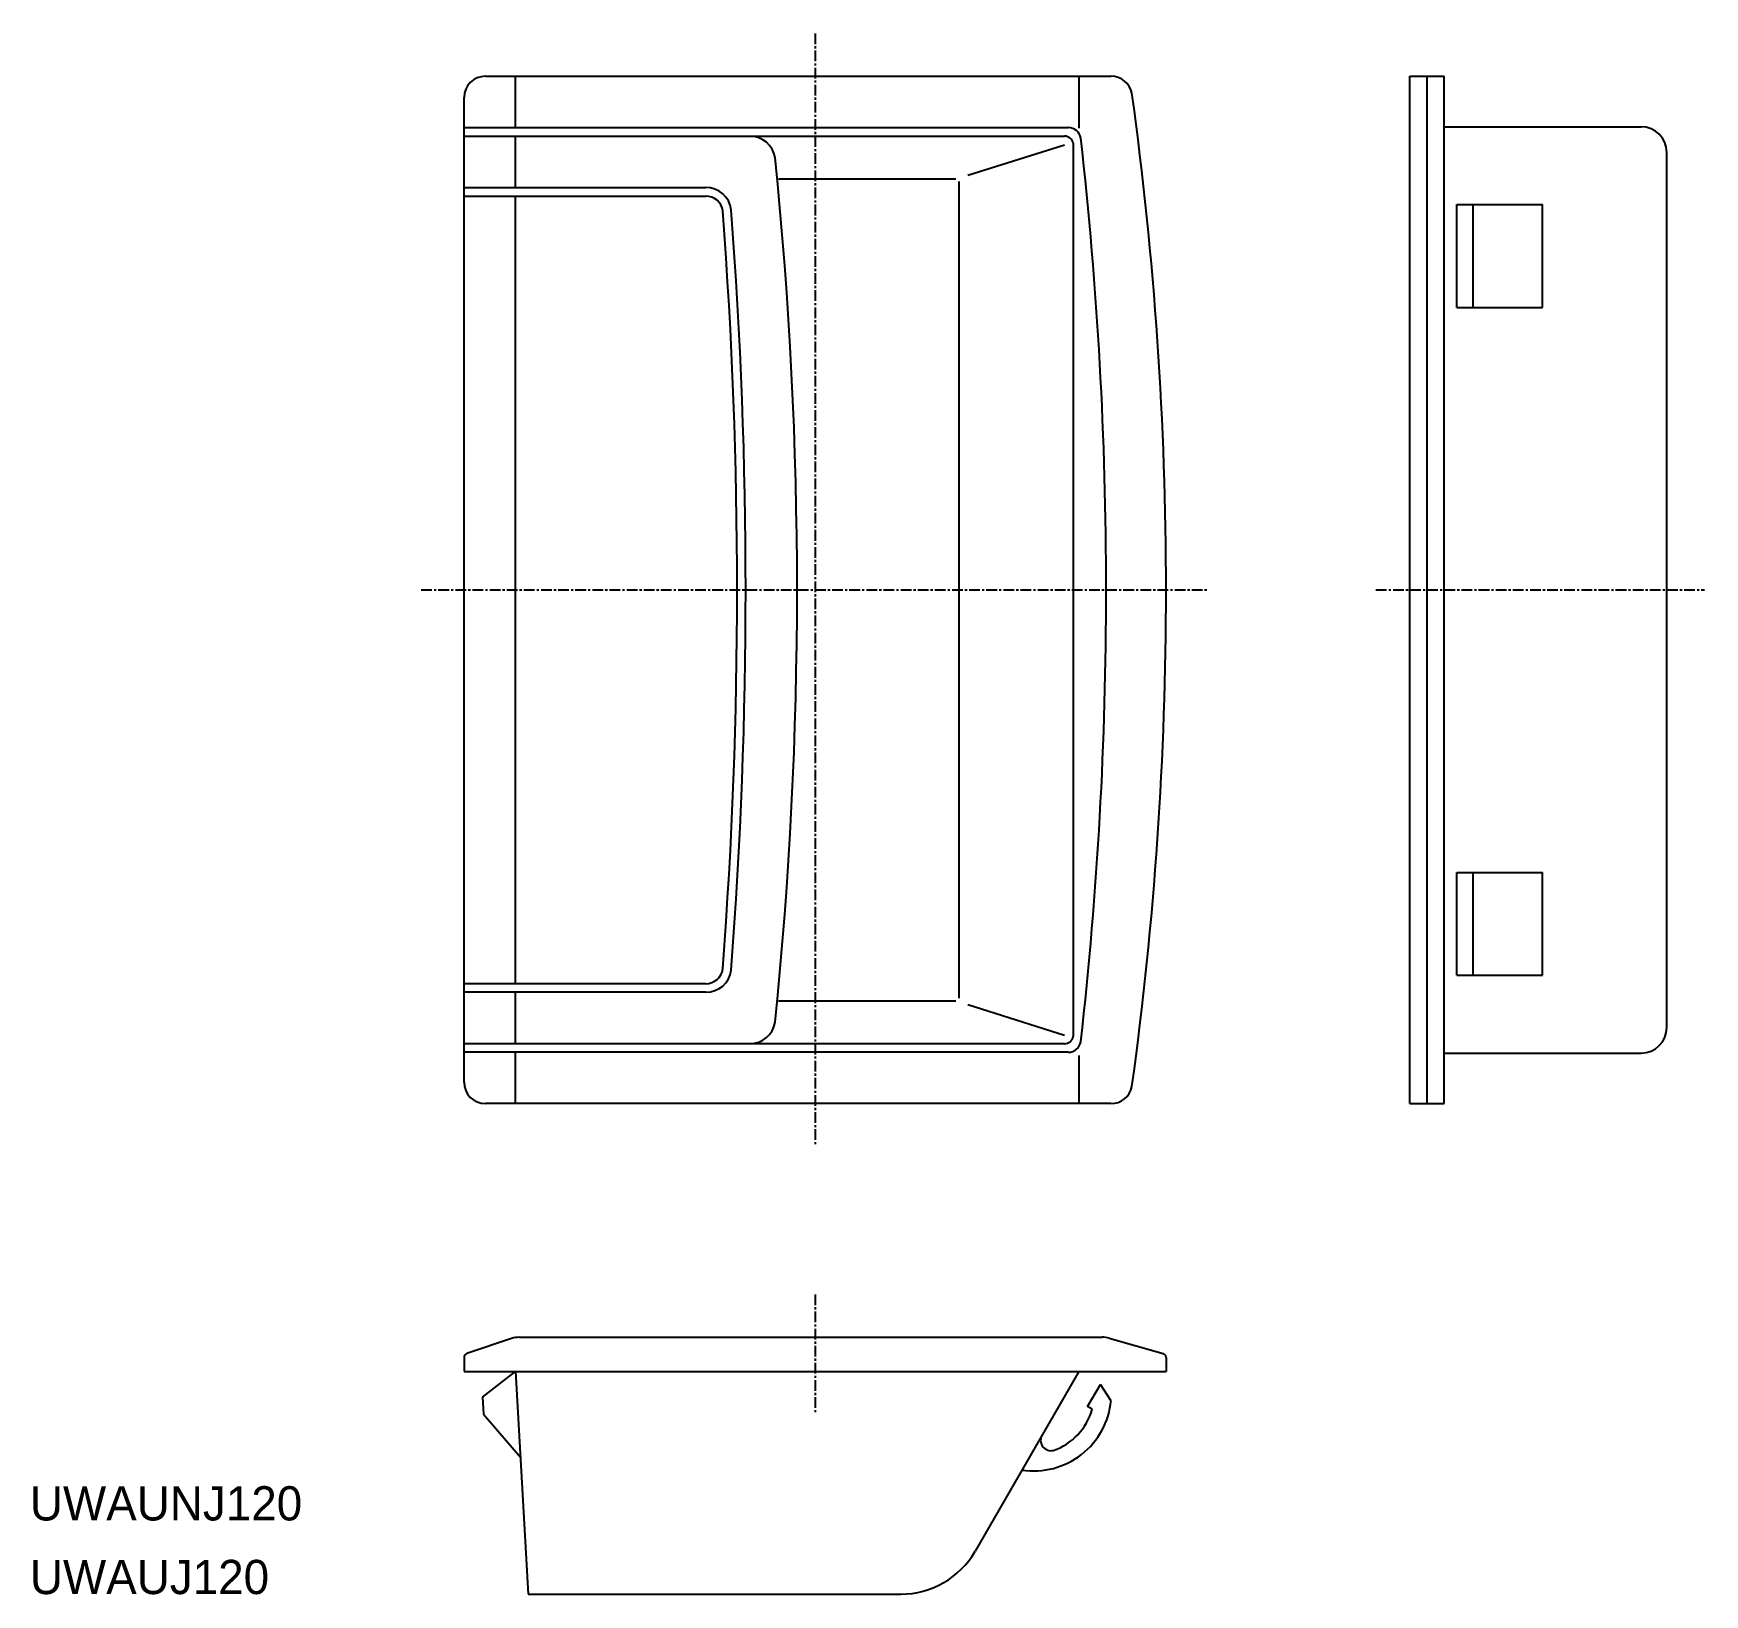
# Model space of a CAD drawing. Extents: x 0 to 196, y 0 to 182.
import ezdxf

# ---------------------------------------------------------------- set-up
doc = ezdxf.new("R2010")
doc.units = 0
doc.linetypes.add('CENTER', pattern=[2, 1.25, -0.25, 0.25, -0.25])
doc.layers.get('0').update_dxf_attribs({"linetype": 'CONTINUOUS'})
doc.layers.add('CENTER', color=1, linetype='CENTER')

msp = doc.modelspace()

# ---------------------------------------------------------------- linework, layer by layer
at = {"color": 7, "linetype": 'CONTINUOUS'}
for p, q in [((53.2, 177.29), (126.26, 177.29)), ((56.7, 171.29), (56.7, 177.29)), ((122.5, 177.29), (122.5, 171.23)), ((161.17, 177.29), (165.17, 177.29)), ((161.17, 57.29), (161.17, 177.29)), ((163.17, 57.29), (163.17, 177.29)), ((165.17, 57.29), (165.17, 177.29)), ((50.7, 59.79), (50.7, 174.79)), ((50.7, 171.29), (121.27, 171.29)), ((50.7, 170.29), (120.85, 170.29)), ((56.7, 164.29), (56.7, 170.29)), ((165.17, 171.39), (188.17, 171.39)), ((109.54, 165.73), (120.85, 169.29)), ((121.83, 169.47), (121.83, 65.11)), ((191.17, 66.19), (191.17, 168.39)), ((50.7, 164.29), (78.94, 164.29)), ((87.44, 165.29), (108.13, 165.29)), ((108.5, 164.98), (108.5, 69.6)), ((50.7, 163.29), (78.94, 163.29)), ((56.7, 71.29), (56.7, 163.29)), ((166.67, 162.29), (176.67, 162.29)), ((166.67, 150.29), (166.67, 162.29)), ((168.54, 150.29), (168.54, 162.29)), ((176.67, 150.29), (176.67, 162.29)), ((166.67, 150.29), (176.67, 150.29)), ((166.67, 84.29), (176.67, 84.29)), ((166.67, 72.29), (166.67, 84.29)), ((168.54, 72.29), (168.54, 84.29)), ((176.67, 72.29), (176.67, 84.29)), ((166.67, 72.29), (176.67, 72.29)), ((78.94, 71.29), (50.7, 71.29)), ((78.94, 70.29), (50.7, 70.29)), ((56.7, 64.29), (56.7, 70.29)), ((87.44, 69.29), (108.13, 69.29)), ((109.54, 68.86), (120.85, 65.29)), ((120.85, 64.29), (50.7, 64.29)), ((121.27, 63.29), (50.7, 63.29)), ((56.7, 57.29), (56.7, 63.29)), ((122.5, 62.92), (122.5, 57.29)), ((165.17, 63.19), (188.17, 63.19)), ((126.26, 57.29), (53.2, 57.29)), ((161.17, 57.29), (165.17, 57.29)), ((56.24, 29.85), (51.04, 28.11)), ((57.19, 30), (125.23, 30)), ((126.04, 29.89), (132.34, 28.1)), ((50.7, 27.64), (50.7, 26)), ((132.7, 27.62), (132.7, 26)), ((50.7, 26), (132.7, 26)), ((52.87, 23), (56.7, 26)), ((56.7, 26), (58.2, 0)), ((122.5, 26), (110.39, 5)), ((123.53, 21.9), (125.03, 24.5)), ((126.26, 22.63), (125.03, 24.5)), ((52.87, 23), (52.98, 21)), ((124.05, 21.6), (123.53, 21.9)), ((52.98, 21), (57.28, 16)), ((58.2, 0), (101.72, 0))]:
    msp.add_line(p, q, dxfattribs=at)
for centre, radius, start, end in [((53.2, 174.79), 2.5, 90, 180), ((126.26, 174.79), 2.5, 11.9909, 90), ((-290.82, 117.29), 423.52, 352.1261, 7.8739), ((84.08, 167.29), 3, 9.5941, 90), ((120.85, 169.29), 1, 10.1832, 90), ((121.27, 169.79), 1.5, 10.3152, 90), ((-346.5, 117.29), 472.2, 353.5837, 6.4163), ((188.17, 168.39), 3, 0, 90), ((-409.86, 117.29), 499.46, 354.197, 5.803), ((78.94, 161.29), 3, 7.9281, 90), ((78.94, 161.29), 2, 7.9281, 90), ((-500.9, 117.29), 583.5, 355.64825, 4.35175), ((-500.23, 117.29), 583.83, 355.63713, 4.36287), ((78.94, 73.29), 2, 270, 352.0719), ((78.94, 73.29), 3, 270, 352.0719), ((84.08, 67.29), 3, 270, 350.4059), ((120.85, 65.29), 1, 270, 349.8168), ((121.27, 64.79), 1.5, 270, 349.6848), ((188.17, 66.19), 3, 270, 0), ((53.2, 59.79), 2.5, 180, 270), ((126.26, 59.79), 2.5, 270, 348.0091), ((57.19, 27), 3, 90, 108.4349), ((125.23, 27), 3, 74.1842, 90), ((51.2, 27.64), 0.5, 108.4349, 180), ((132.2, 27.62), 0.5, 0, 74.175), ((117.23, 23.47), 9.08, 261.3553, 354.6736), ((117.23, 23.47), 7.08, 288.8494, 344.6597), ((119.25, 17.96), 1.21, 156.6701, 282.783), ((101.72, 10), 10, 270, 330.0184)]:
    msp.add_arc(centre, radius, start, end, dxfattribs=at)
at = {"layer": 'CENTER', "color": 1, "linetype": 'CENTER'}
for p, q in [((91.7, 182.29), (91.7, 52.29)), ((45.7, 117.29), (137.7, 117.29)), ((157.2, 117.29), (195.58, 117.29)), ((91.7, 35), (91.7, 21))]:
    msp.add_line(p, q, dxfattribs=at)

# ---------------------------------------------------------------- texts
at = {"color": 7, "linetype": 'CONTINUOUS'}
for s, p in [('UWAUNJ120', (0, 8.6)), ('UWAUJ120', (0, 0))]:
    msp.add_text(s, height=4, dxfattribs=at).set_placement(p)

doc.saveas('drawing.dxf')
